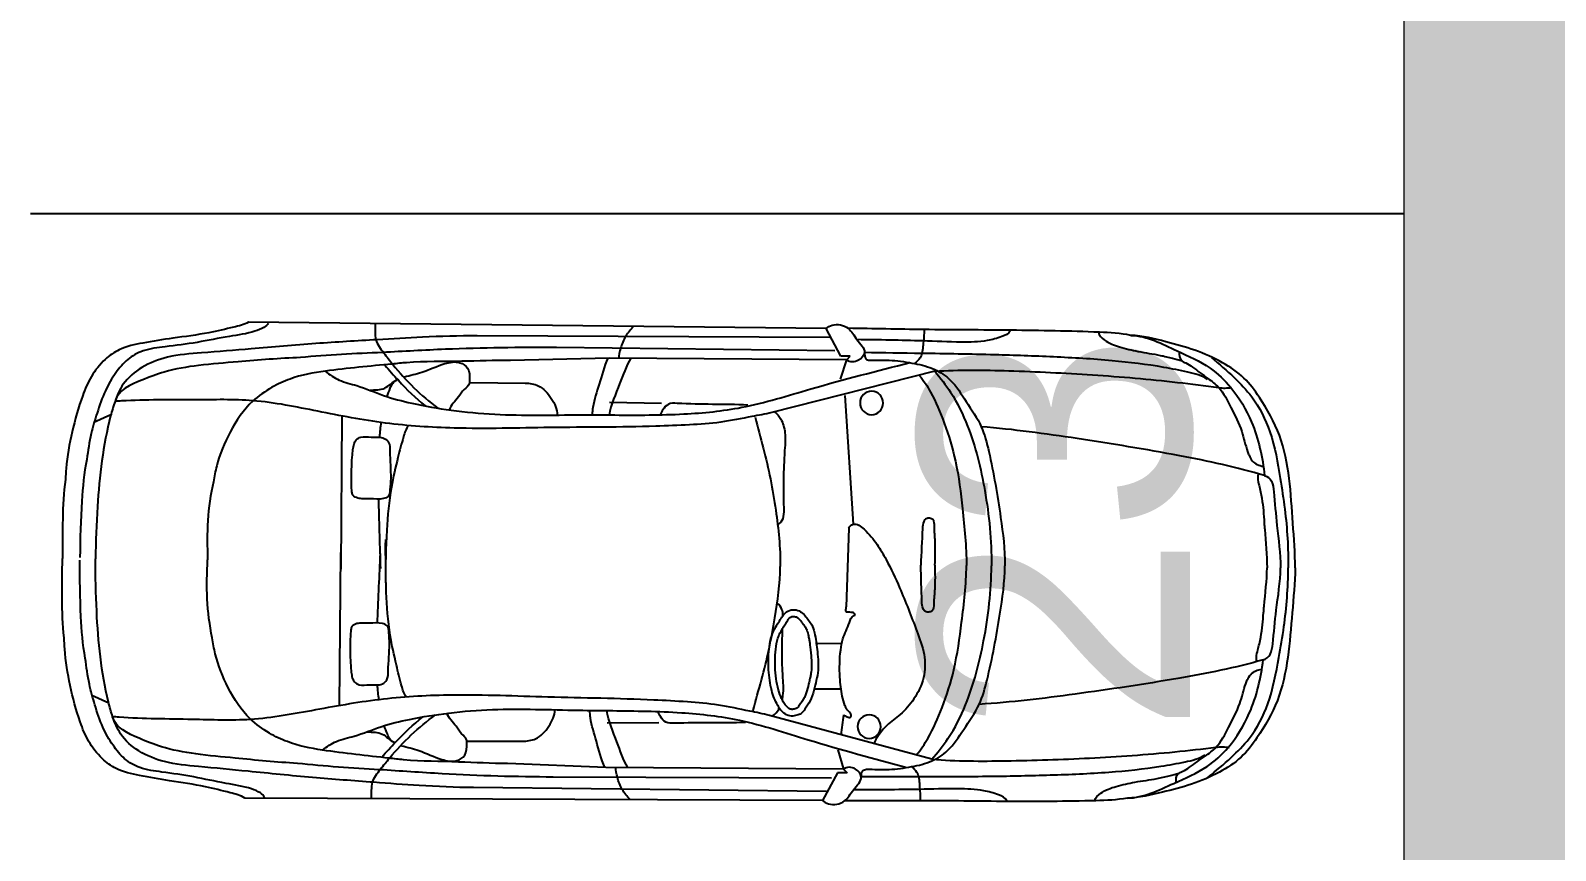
# Model space of a CAD drawing. Header units: millimetres. Extents: x 2508 to 2607, y 837 to 997.
# Drawn here: x 2524.62 to 2530.18, y 867.6 to 870.59 of the extents above; entities that cross this region are included whole.
import ezdxf

# ---------------------------------------------------------------- set-up
doc = ezdxf.new("R2010")
doc.units = ezdxf.units.MM
doc.linetypes.add('DASHED', pattern=[19.05, 12.7, -6.35])
doc.layers.add('PISO EST', color=250, linetype='Continuous', lineweight=0)
doc.styles.add('AMBIENTES', font='')
doc.styles.get('AMBIENTES').set_extended_font_data('Arial Black')

# ---------------------------------------------------------------- blocks, each defined once
blk = doc.blocks.new('AUDI_A4_P')
for p, q in [((-0.9039, 0.7586), (-0.8495, 0.8592)), ((-0.8495, 0.8592), (1.2533, 0.8665)), ((-0.8821, 0.7783), (0.1313, 0.7819)), ((-0.864, 0.8261), (0.4209, 0.8224)), ((-0.9255, 0.7452), (-0.9387, 0.7586)), ((-0.9387, 0.7586), (-0.9039, 0.7586)), ((-0.9255, 0.7452), (-0.0605, 0.7452)), ((-0.9039, 0.6747), (-0.9255, 0.7452)), ((-0.0605, 0.7452), (0.2978, 0.7341)), ((-1.2465, 0.7063), (-0.654, 0.5515)), ((-0.9198, 0.6157), (-0.9534, 0.1468)), ((0.4433, 0.6531), (0.2443, 0.6518)), ((-0.252, 0.5809), (-0.0633, 0.5835)), ((0.9108, 0.5278), (0.9108, -0.0304)), ((1.7514, 0.5246), (1.8134, 0.4971)), ((-0.9377, 0.1331), (-0.931, -0.1537)), ((0.9108, -0.5278), (0.9108, 0.0304)), ((-0.8237, -0.2885), (-0.9145, -0.2865)), ((-0.8177, -0.4527), (-0.9145, -0.4527)), ((1.7514, -0.5246), (1.8134, -0.4971)), ((-1.2465, -0.7063), (-0.654, -0.5515)), ((-0.252, -0.5809), (-0.0633, -0.5835)), ((0.4433, -0.6531), (0.2443, -0.6518)), ((-0.9039, -0.6747), (-0.9255, -0.7452)), ((-0.9255, -0.7452), (-0.9387, -0.7586)), ((-0.9387, -0.7586), (-0.9039, -0.7586)), ((-0.9255, -0.7452), (-0.0605, -0.7452)), ((-0.9039, -0.7586), (-0.8495, -0.8592)), ((-0.0605, -0.7452), (0.2978, -0.7341)), ((-0.8821, -0.7783), (0.1313, -0.7819)), ((-0.864, -0.8261), (0.4209, -0.8224)), ((-0.8495, -0.8592), (1.2533, -0.8665))]:
    blk.add_line(p, q)
for centre in [(-1.0174, 0.5892), (-1.0174, -0.5892)]:
    blk.add_ellipse(centre, major_axis=(0, 0.0429), ratio=0.983266, start_param=4.712389, end_param=10.995574)
for points, knots in [([(-2.5638, 0), (-2.5638, 0.0544), (-2.5483, 0.2153), (-2.5383, 0.4364), (-2.4431, 0.603), (-2.3747, 0.6956), (-2.2904, 0.7497), (-2.1939, 0.7929), (-2.0808, 0.8214), (-2.0025, 0.8415), (-1.9593, 0.8424)], [0, 0, 0, 0, 0.16039, 0.479033, 0.632967, 0.722015, 0.817474, 0.927562, 1.03733, 1.167094, 1.167094, 1.167094, 1.167094]), ([(-1.9593, 0.8424), (-2.0183, 0.8411), (-2.1153, 0.7912), (-2.2431, 0.7372), (-2.3384, 0.6479), (-2.4166, 0.5172), (-2.4421, 0.4019), (-2.4502, 0.3353)], [0, 0, 0, 0, 0.1772572, 0.3124951, 0.4151678, 0.5597243, 0.7575412, 0.7575412, 0.7575412, 0.7575412]), ([(-1.8411, 0.8532), (-1.843, 0.8416), (-1.8694, 0.8165), (-1.9208, 0.7984), (-1.9903, 0.782), (-2.0554, 0.7736), (-2.1086, 0.7613), (-2.1351, 0.7539), (-2.1469, 0.7508)], [0, 0, 0, 0, 0.034703, 0.0959761, 0.1659336, 0.2471559, 0.2929944, 0.3295918, 0.3295918, 0.3295918, 0.3295918]), ([(-1.9593, 0.8424), (-1.9217, 0.85), (-1.7753, 0.8558), (-1.5245, 0.8588), (-1.2194, 0.8565), (-1.0219, 0.8597), (-0.9301, 0.8603)], [0, 0, 0, 0, 0.114897, 0.437061, 0.754269, 1.029686, 1.029686, 1.029686, 1.029686]), ([(-1.5202, 0.8558), (-1.5153, 0.8445), (-1.4829, 0.8308), (-1.4252, 0.8142), (-1.3261, 0.8122), (-1.1692, 0.818), (-1.0421, 0.8191), (-0.9624, 0.8193)], [0, 0, 0, 0, 0.0364992, 0.0923739, 0.1867837, 0.3273982, 0.5667068, 0.5667068, 0.5667068, 0.5667068]), ([(-1.207, 0.8588), (-1.2068, 0.8394), (-1.2038, 0.8054), (-1.1999, 0.7571), (-1.1805, 0.7402), (-1.1729, 0.7338)], [0, 0, 0, 0, 1.462159, 2.651105, 3.386321, 3.386321, 3.386321, 3.386321]), ([(-0.8495, 0.8592), (-0.8561, 0.8642), (-0.8806, 0.8796), (-0.9352, 0.8679), (-0.9583, 0.8181), (-1.0022, 0.779), (-0.9697, 0.7369), (-0.936, 0.7349), (-0.9255, 0.7452)], [0, 0, 0, 0, 0.024864, 0.0846267, 0.1362471, 0.1900683, 0.2245199, 0.2681841, 0.2681841, 0.2681841, 0.2681841]), ([(-0.1491, 0.8616), (-0.1389, 0.8499), (-0.1166, 0.8254), (-0.1026, 0.7842), (-0.0957, 0.7556), (-0.0959, 0.7427)], [1.808086, 1.808086, 1.808086, 1.808086, 2.918874, 4.131288, 5.10151, 5.10151, 5.10151, 5.10151]), ([(0.7927, 0.866), (0.791, 0.8458), (0.797, 0.8049), (0.7602, 0.7581), (0.6915, 0.6709), (0.6232, 0.6028), (0.5613, 0.5588)], [0, 0, 0, 0, 0.0597371, 0.1139981, 0.1672498, 0.3938869, 0.3938869, 0.3938869, 0.3938869]), ([(1.1815, 0.8634), (1.1847, 0.8567), (1.2004, 0.8437), (1.2477, 0.8252), (1.3308, 0.8133), (1.439, 0.7898), (1.5441, 0.7753), (1.6319, 0.7649), (1.6948, 0.7298), (1.7382, 0.6763), (1.776, 0.6104), (1.8014, 0.5342), (1.8258, 0.451), (1.8341, 0.3935), (1.838, 0.3618)], [0, 0, 0, 0, 0.0219205, 0.0572122, 0.1522539, 0.2718866, 0.3894011, 0.4710097, 0.5346344, 0.5986698, 0.6733118, 0.758696, 0.8351341, 0.9293726, 0.9293726, 0.9293726, 0.9293726]), ([(1.2533, 0.8665), (1.2693, 0.8564), (1.3191, 0.8448), (1.4094, 0.8219), (1.5212, 0.8071), (1.6299, 0.7894), (1.7168, 0.771), (1.7801, 0.7247), (1.8262, 0.6669), (1.8636, 0.5753), (1.894, 0.4633), (1.9118, 0.3601), (1.9146, 0.3017), (1.9155, 0.2882)], [0, 0, 0, 0, 0.056668, 0.14946, 0.28161, 0.392935, 0.481686, 0.542967, 0.622845, 0.69797, 0.833643, 0.965665, 1.00577, 1.00577, 1.00577, 1.00577]), ([(-2.1371, 0.7834), (-2.1353, 0.7732), (-2.1369, 0.7516), (-2.164, 0.7432), (-2.1957, 0.7205), (-2.2358, 0.6912), (-2.2923, 0.6505), (-2.3268, 0.5785), (-2.3677, 0.5033), (-2.38, 0.4415), (-2.3938, 0.4062), (-2.4066, 0.3808), (-2.4305, 0.371), (-2.4453, 0.3695)], [0, 0, 0, 0, 0.0304541, 0.0502818, 0.0786089, 0.1479133, 0.1986294, 0.2831705, 0.3780326, 0.4523267, 0.4667809, 0.4902599, 0.5347198, 0.5347198, 0.5347198, 0.5347198]), ([(0.1313, 0.7819), (0.2661, 0.7819), (0.4773, 0.778), (0.7875, 0.7573), (0.9636, 0.7498), (1.0628, 0.7387)], [0, 0, 0, 0, 0.4042759, 0.6333827, 0.9326252, 0.9326252, 0.9326252, 0.9326252]), ([(0.4209, 0.8224), (0.4872, 0.8222), (0.6083, 0.8179), (0.8036, 0.8042), (1.0114, 0.7909), (1.2243, 0.7703), (1.4042, 0.7547), (1.54, 0.7434), (1.6397, 0.7047), (1.708, 0.6461), (1.7367, 0.5787), (1.7779, 0.4319), (1.798, 0.2378), (1.8037, 0.0635), (1.8037, 0)], [0, 0, 0, 0, 0.198873, 0.363323, 0.587433, 0.823543, 1.004622, 1.129816, 1.230113, 1.320655, 1.388577, 1.443334, 1.771447, 1.958652, 1.958652, 1.958652, 1.958652]), ([(-2.2532, 0.7639), (-2.2814, 0.7403), (-2.3337, 0.6965), (-2.4151, 0.6129), (-2.479, 0.4879), (-2.5039, 0.3456), (-2.5313, 0.181), (-2.5387, 0.0715), (-2.5387, 0)], [0, 0, 0, 0, 0.1095129, 0.2035347, 0.3452507, 0.5161382, 0.6275464, 0.8383798, 0.8383798, 0.8383798, 0.8383798]), ([(-2.2402, 0.6841), (-2.2191, 0.6985), (-2.1635, 0.7117), (-2.0478, 0.7335), (-1.8836, 0.7524), (-1.6785, 0.7623), (-1.447, 0.7688), (-1.2177, 0.7709), (-1.0592, 0.7714), (-0.9899, 0.7723)], [0, 0, 0, 0, 0.076148, 0.165903, 0.355672, 0.569871, 0.782325, 1.050047, 1.257936, 1.257936, 1.257936, 1.257936]), ([(-1.0087, 0.7444), (-1.0361, 0.7444), (-1.0913, 0.7471), (-1.1711, 0.7354), (-1.2454, 0.7176), (-1.3144, 0.6721), (-1.3625, 0.5933), (-1.421, 0.5123), (-1.459, 0.367), (-1.4878, 0.1989), (-1.5074, 0.059), (-1.5074, 0)], [0, 0, 0, 0, 0.082256, 0.165174, 0.241383, 0.30939, 0.405348, 0.511507, 0.603349, 0.843635, 1.017671, 1.017671, 1.017671, 1.017671]), ([(0.9721, 0.6897), (0.9562, 0.6775), (0.9206, 0.6527), (0.8443, 0.6376), (0.7596, 0.5997), (0.644, 0.5716), (0.5088, 0.5488), (0.3031, 0.5312), (0.0626, 0.5395), (-0.1671, 0.5374), (-0.3629, 0.5435), (-0.5625, 0.5648), (-0.8317, 0.6525), (-1.0359, 0.7056), (-1.1563, 0.7374)], [0, 0, 0, 0, 0.05975, 0.126928, 0.230034, 0.336675, 0.482225, 0.641324, 0.954906, 1.203173, 1.330375, 1.542773, 1.802261, 2.175545, 2.175545, 2.175545, 2.175545]), ([(-0.9899, 0.7723), (-0.991, 0.7646), (-0.9898, 0.7486), (-1.004, 0.7453), (-1.0087, 0.7444)], [0, 0, 0, 0, 0.02274132, 0.03717479, 0.03717479, 0.03717479, 0.03717479]), ([(-0.1398, 0.7453), (-0.1223, 0.7165), (-0.0996, 0.6455), (-0.0685, 0.5775), (-0.0623, 0.5379)], [0, 0, 0, 0, 0.1000351, 0.2184418, 0.2184418, 0.2184418, 0.2184418]), ([(-0.0561, 0.745), (-0.0428, 0.7143), (-0.0272, 0.6537), (-0.0042, 0.5851), (-0.0005, 0.5472), (0, 0.538)], [0, 0, 0, 0, 2.528586, 4.711885, 5.408215, 5.408215, 5.408215, 5.408215]), ([(0.2978, 0.7341), (0.3572, 0.7339), (0.4833, 0.7274), (0.6276, 0.7286), (0.7927, 0.7108), (0.9345, 0.6972), (1.0594, 0.676), (1.1002, 0.6599)], [0, 0, 0, 0, 0.1783018, 0.3787173, 0.431954, 0.6762374, 0.8077184, 0.8077184, 0.8077184, 0.8077184]), ([(0.6843, 0.6718), (0.663, 0.677), (0.6122, 0.6887), (0.5499, 0.7196), (0.4887, 0.732), (0.4465, 0.7054), (0.4465, 0.6719), (0.4464, 0.6425), (0.4699, 0.6267), (0.4888, 0.5918), (0.5151, 0.5701), (0.5201, 0.551)], [0, 0, 0, 0, 0.0655106, 0.1550445, 0.2094604, 0.2438604, 0.287164, 0.3001388, 0.3275984, 0.3616951, 0.4200969, 0.4200969, 0.4200969, 0.4200969]), ([(1.0628, 0.7387), (1.1386, 0.7357), (1.2624, 0.7234), (1.4276, 0.7099), (1.5478, 0.689), (1.6484, 0.6493), (1.7266, 0.6146), (1.7369, 0.5742)], [0, 0, 0, 0, 0.2277977, 0.3719478, 0.4996814, 0.5863441, 0.709615, 0.709615, 0.709615, 0.709615]), ([(-1.2465, 0.7063), (-1.336, 0.7127), (-1.5279, 0.7115), (-1.8226, 0.6992), (-2.0778, 0.68), (-2.2306, 0.6609), (-2.2806, 0.6551)], [0, 0, 0, 0, 0.269375, 0.574535, 0.885339, 1.036319, 1.036319, 1.036319, 1.036319]), ([(-1.2465, 0.7063), (-1.2672, 0.6821), (-1.3159, 0.621), (-1.3863, 0.4771), (-1.4396, 0.264), (-1.4583, 0.0915), (-1.4583, 0)], [0, 0, 0, 0, 0.0947759, 0.2311242, 0.4700259, 0.7400315, 0.7400315, 0.7400315, 0.7400315]), ([(-1.1911, 0.6897), (-1.2066, 0.6716), (-1.2422, 0.6167), (-1.2869, 0.5123), (-1.3311, 0.3708), (-1.3527, 0.196), (-1.367, 0.0691), (-1.367, 0)], [0, 0, 0, 0, 0.0708922, 0.1925846, 0.3348457, 0.5072814, 0.7109928, 0.7109928, 0.7109928, 0.7109928]), ([(0.7552, 0.7137), (0.7395, 0.6947), (0.693, 0.6434), (0.6428, 0.5939), (0.6076, 0.5661)], [0, 0, 0, 0, 1.868162, 5.271297, 5.271297, 5.271297, 5.271297]), ([(0.2443, 0.6518), (0.2281, 0.6517), (0.1881, 0.6463), (0.1468, 0.5992), (0.1262, 0.5577), (0.1267, 0.5363)], [0, 0, 0, 0, 0.0486628, 0.1144515, 0.1777721, 0.1777721, 0.1777721, 0.1777721]), ([(0.7116, 0.6594), (0.7237, 0.6549), (0.736, 0.6315), (0.7446, 0.6091), (0.7479, 0.5992)], [0, 0, 0, 0, 0.983949, 1.771691, 1.771691, 1.771691, 1.771691]), ([(0.8083, 0.6219), (0.7905, 0.6234), (0.7521, 0.6214), (0.7277, 0.6524), (0.7116, 0.6594)], [0, 0, 0, 0, 0.0535488, 0.1060573, 0.1060573, 0.1060573, 0.1060573]), ([(1.1002, 0.6599), (1.1232, 0.6526), (1.1709, 0.629), (1.2528, 0.5714), (1.3203, 0.4695), (1.3613, 0.3665), (1.3735, 0.3037), (1.3765, 0.2843)], [0, 0, 0, 0, 0.0720749, 0.1581284, 0.2958089, 0.4262456, 0.4842292, 0.4842292, 0.4842292, 0.4842292]), ([(-0.654, 0.5515), (-0.6303, 0.5453), (-0.5683, 0.5342), (-0.4694, 0.5124), (-0.352, 0.5037), (-0.1449, 0.4936), (0.1408, 0.4931), (0.4689, 0.4808), (0.7523, 0.4976), (0.9949, 0.5425), (1.2253, 0.5883), (1.465, 0.5795), (1.6324, 0.5819), (1.7289, 0.5745), (1.7369, 0.5742)], [0, 0, 0, 0, 0.073325, 0.188896, 0.303039, 0.425821, 0.811242, 1.159737, 1.41058, 1.660623, 1.899627, 2.11145, 2.377727, 2.401703, 2.401703, 2.401703, 2.401703]), ([(-0.5666, 0.5771), (-0.5241, 0.5811), (-0.4371, 0.5785), (-0.3441, 0.5811), (-0.2767, 0.5835), (-0.2582, 0.561), (-0.2507, 0.5465), (-0.248, 0.5402)], [0, 0, 0, 0, 3.267856, 6.568708, 7.399663, 8.099385, 8.621705, 8.621705, 8.621705, 8.621705]), ([(-2.4502, 0.3353), (-2.3486, 0.3652), (-2.1206, 0.4115), (-1.7759, 0.4653), (-1.5343, 0.4973), (-1.4175, 0.5052)], [0, 0, 0, 0, 0.317374, 0.69576, 1.04714, 1.04714, 1.04714, 1.04714]), ([(-0.6654, 0.5528), (-0.6749, 0.5472), (-0.6928, 0.5238), (-0.7075, 0.4718), (-0.6961, 0.3601), (-0.6996, 0.2589), (-0.7009, 0.1651), (-0.687, 0.1489), (-0.6793, 0.1423)], [0, 0, 0, 0, 0.842998, 2.122875, 3.997599, 9.174838, 10.012722, 10.751336, 10.751336, 10.751336, 10.751336]), ([(-0.5943, 0.5339), (-0.6034, 0.4964), (-0.6368, 0.3857), (-0.6729, 0.205), (-0.6896, 0.0597), (-0.6896, -0.0089)], [0, 0, 0, 0, 0.1139079, 0.3411539, 0.543502, 0.543502, 0.543502, 0.543502]), ([(0.6677, 0.4949), (0.677, 0.4828), (0.6893, 0.4424), (0.7081, 0.3673), (0.7341, 0.2545), (0.7467, 0.1012), (0.7474, -0.0151), (0.7478, -0.079)], [0, 0, 0, 0, 0.0451009, 0.1211996, 0.2308505, 0.385263, 0.5739042, 0.5739042, 0.5739042, 0.5739042]), ([(0.731, 0.3011), (0.731, 0.334), (0.7358, 0.3761), (0.7345, 0.4305), (0.7624, 0.4556), (0.8001, 0.4473), (0.8355, 0.4559), (0.8582, 0.4423), (0.8669, 0.4245), (0.8749, 0.3609), (0.8757, 0.301), (0.8709, 0.2388), (0.8551, 0.2286), (0.8321, 0.2252), (0.7988, 0.2275), (0.7673, 0.2233), (0.735, 0.2342), (0.7335, 0.2669), (0.731, 0.2875), (0.731, 0.3011)], [0, 0, 0, 0, 0.0969044, 0.1295913, 0.1506192, 0.1985921, 0.2360698, 0.2557908, 0.2719711, 0.2929882, 0.44406, 0.4519132, 0.4720918, 0.4918599, 0.5228758, 0.5707096, 0.5892096, 0.6145759, 0.654681, 0.654681, 0.654681, 0.654681]), ([(-2.4502, 0.3353), (-2.4606, 0.3336), (-2.4803, 0.3142), (-2.4874, 0.2488), (-2.4956, 0.144), (-2.5105, 0.0517), (-2.5105, 0)], [0, 0, 0, 0, 0.0314754, 0.0702057, 0.1915753, 0.3439346, 0.3439346, 0.3439346, 0.3439346]), ([(-2.4283, 0.3397), (-2.4247, 0.3384), (-2.4254, 0.32), (-2.4313, 0.295), (-2.4451, 0.2385), (-2.4483, 0.1855), (-2.4548, 0.1012), (-2.4615, 0.0467), (-2.4615, 0)], [0, 0, 0, 0, 0.0114788, 0.0403472, 0.0875838, 0.1755608, 0.1991501, 0.3369659, 0.3369659, 0.3369659, 0.3369659]), ([(1.838, 0.3618), (1.8481, 0.3119), (1.8577, 0.1924), (1.8602, 0.0731), (1.8602, 0.0046)], [0, 0, 0, 0, 0.1502861, 0.3522699, 0.3522699, 0.3522699, 0.3522699]), ([(1.3765, 0.2843), (1.3861, 0.2377), (1.4005, 0.143), (1.3966, 0.0476), (1.3959, 0)], [0, 0, 0, 0, 0.140379, 0.2808468, 0.2808468, 0.2808468, 0.2808468]), ([(0.7753, 0.2256), (0.7752, 0.2214), (0.7726, 0.1372), (0.7693, 0.0529), (0.7662, -0.0272)], [11.235438, 11.235438, 11.235438, 11.235438, 11.552536, 17.586883, 17.586883, 17.586883, 17.586883]), ([(-1.2526, 0), (-1.2526, 0.0291), (-1.2546, 0.0775), (-1.2488, 0.1288), (-1.2497, 0.166), (-1.2318, 0.1715), (-1.2182, 0.1708), (-1.207, 0.1551), (-1.2046, 0.0968), (-1.2023, 0.0443), (-1.2009, 0)], [0, 0, 0, 0, 0.0857277, 0.1381048, 0.1641986, 0.1769751, 0.1890325, 0.2028129, 0.2286049, 0.3592554, 0.3592554, 0.3592554, 0.3592554]), ([(-0.9377, 0.1331), (-0.9403, 0.1396), (-0.9607, 0.1561), (-1.0047, 0.1216), (-1.0408, 0.0785), (-1.0836, 0.0049), (-1.1333, -0.0991), (-1.1784, -0.2149), (-1.2202, -0.3221), (-1.2208, -0.4117), (-1.1835, -0.4865), (-1.1356, -0.5435), (-1.0838, -0.5787), (-1.0541, -0.616), (-1.039, -0.6407), (-1.0359, -0.6513)], [0, 0, 0, 0, 0.527288, 1.647451, 3.487558, 5.099073, 7.968657, 12.238313, 14.475187, 16.613757, 18.744202, 20.639343, 22.223389, 23.452731, 24.286529, 24.286529, 24.286529, 24.286529]), ([(0.6677, -0.4949), (0.677, -0.4828), (0.6893, -0.4424), (0.7081, -0.3673), (0.7341, -0.2545), (0.7467, -0.1012), (0.7474, 0.0151), (0.7478, 0.079)], [0, 0, 0, 0, 0.0451009, 0.1211996, 0.2308505, 0.385263, 0.5739042, 0.5739042, 0.5739042, 0.5739042]), ([(-2.5638, 0), (-2.5638, -0.0544), (-2.5483, -0.2153), (-2.5383, -0.4364), (-2.4431, -0.603), (-2.3747, -0.6956), (-2.2904, -0.7497), (-2.1939, -0.7929), (-2.0808, -0.8214), (-2.0025, -0.8415), (-1.9593, -0.8424)], [0, 0, 0, 0, 0.16039, 0.479033, 0.632967, 0.722015, 0.817474, 0.927562, 1.03733, 1.167094, 1.167094, 1.167094, 1.167094]), ([(-2.2532, -0.7639), (-2.2814, -0.7403), (-2.3337, -0.6965), (-2.4151, -0.6129), (-2.479, -0.4879), (-2.5039, -0.3456), (-2.5313, -0.181), (-2.5387, -0.0715), (-2.5387, 0)], [0, 0, 0, 0, 0.1095129, 0.2035347, 0.3452507, 0.5161382, 0.6275464, 0.8383798, 0.8383798, 0.8383798, 0.8383798]), ([(-2.4502, -0.3353), (-2.4606, -0.3336), (-2.4803, -0.3142), (-2.4874, -0.2488), (-2.4956, -0.144), (-2.5105, -0.0517), (-2.5105, 0)], [0, 0, 0, 0, 0.0314754, 0.0702057, 0.1915753, 0.3439346, 0.3439346, 0.3439346, 0.3439346]), ([(-2.4283, -0.3397), (-2.4247, -0.3384), (-2.4254, -0.32), (-2.4313, -0.295), (-2.4451, -0.2385), (-2.4483, -0.1855), (-2.4548, -0.1012), (-2.4615, -0.0467), (-2.4615, 0)], [0, 0, 0, 0, 0.0114788, 0.0403472, 0.0875838, 0.1755608, 0.1991501, 0.3369659, 0.3369659, 0.3369659, 0.3369659]), ([(-1.0087, -0.7444), (-1.0361, -0.7444), (-1.0913, -0.7471), (-1.1711, -0.7354), (-1.2454, -0.7176), (-1.3144, -0.6721), (-1.3625, -0.5933), (-1.421, -0.5123), (-1.459, -0.367), (-1.4878, -0.1989), (-1.5074, -0.059), (-1.5074, 0)], [0, 0, 0, 0, 0.082256, 0.165174, 0.241383, 0.30939, 0.405348, 0.511507, 0.603349, 0.843635, 1.017671, 1.017671, 1.017671, 1.017671]), ([(-1.2465, -0.7063), (-1.2672, -0.6821), (-1.3159, -0.621), (-1.3863, -0.4771), (-1.4396, -0.264), (-1.4583, -0.0915), (-1.4583, 0)], [0, 0, 0, 0, 0.0947759, 0.2311242, 0.4700259, 0.7400315, 0.7400315, 0.7400315, 0.7400315]), ([(-1.1911, -0.6897), (-1.2066, -0.6716), (-1.2422, -0.6167), (-1.2869, -0.5123), (-1.3311, -0.3708), (-1.3527, -0.196), (-1.367, -0.0691), (-1.367, 0)], [0, 0, 0, 0, 0.0708922, 0.1925846, 0.3348457, 0.5072814, 0.7109928, 0.7109928, 0.7109928, 0.7109928]), ([(-1.2526, 0), (-1.2526, -0.0291), (-1.2546, -0.0775), (-1.2488, -0.1288), (-1.2497, -0.166), (-1.2318, -0.1715), (-1.2182, -0.1708), (-1.207, -0.1551), (-1.2046, -0.0968), (-1.2023, -0.0443), (-1.2009, 0)], [0, 0, 0, 0, 0.0857277, 0.1381048, 0.1641986, 0.1769751, 0.1890325, 0.2028129, 0.2286049, 0.3592554, 0.3592554, 0.3592554, 0.3592554]), ([(0.4209, -0.8224), (0.4872, -0.8222), (0.6083, -0.8179), (0.8036, -0.8042), (1.0114, -0.7909), (1.2243, -0.7703), (1.4042, -0.7547), (1.54, -0.7434), (1.6397, -0.7047), (1.708, -0.6461), (1.7367, -0.5787), (1.7779, -0.4319), (1.798, -0.2378), (1.8037, -0.0635), (1.8037, 0)], [0, 0, 0, 0, 0.198873, 0.363323, 0.587433, 0.823543, 1.004622, 1.129816, 1.230113, 1.320655, 1.388577, 1.443334, 1.771447, 1.958652, 1.958652, 1.958652, 1.958652]), ([(0.7753, -0.2256), (0.7752, -0.2214), (0.7726, -0.1372), (0.7693, -0.0529), (0.7662, 0.0272)], [11.235438, 11.235438, 11.235438, 11.235438, 11.552536, 17.586883, 17.586883, 17.586883, 17.586883]), ([(1.3765, -0.2843), (1.3861, -0.2377), (1.4005, -0.143), (1.3966, -0.0476), (1.3959, 0)], [0, 0, 0, 0, 0.140379, 0.2808468, 0.2808468, 0.2808468, 0.2808468]), ([(-0.5943, -0.5339), (-0.6034, -0.4964), (-0.637, -0.3858), (-0.6709, -0.2107), (-0.6896, -0.0716), (-0.6896, -0.0089)], [0, 0, 0, 0, 0.1139079, 0.3411539, 0.5260188, 0.5260188, 0.5260188, 0.5260188]), ([(1.838, -0.3618), (1.8481, -0.3119), (1.8577, -0.1924), (1.8602, -0.0731), (1.8602, -0.0046)], [0, 0, 0, 0, 0.1502861, 0.3522699, 0.3522699, 0.3522699, 0.3522699]), ([(-0.9246, -0.5473), (-0.9285, -0.5498), (-0.9348, -0.555), (-0.9508, -0.5585), (-0.9518, -0.5492), (-0.9506, -0.543), (-0.9448, -0.5358), (-0.9348, -0.5277), (-0.9259, -0.5073), (-0.9148, -0.4685), (-0.9075, -0.4005), (-0.9077, -0.3303), (-0.9192, -0.2625), (-0.9408, -0.2221), (-0.9488, -0.1891), (-0.9654, -0.1821), (-0.9599, -0.1768), (-0.9536, -0.1736), (-0.945, -0.1745), (-0.9379, -0.1721), (-0.9257, -0.1747), (-0.9309, -0.16), (-0.931, -0.1537)], [0, 0, 0, 0, 0.0138597, 0.0278304, 0.0329137, 0.0379971, 0.0465756, 0.0592704, 0.0762214, 0.1105991, 0.1789801, 0.2766959, 0.3173629, 0.3800771, 0.4110544, 0.4160421, 0.4210284, 0.4277212, 0.4387433, 0.4448131, 0.4508005, 0.4694463, 0.4694463, 0.4694463, 0.4694463]), ([(-0.8237, -0.2885), (-0.8261, -0.3017), (-0.8143, -0.2291), (-0.7974, -0.2089), (-0.7717, -0.1732), (-0.7424, -0.1637), (-0.7108, -0.1695), (-0.6898, -0.2049), (-0.6593, -0.2508), (-0.6482, -0.3162), (-0.6487, -0.3891), (-0.6581, -0.4558), (-0.6789, -0.5106), (-0.7046, -0.5443), (-0.7325, -0.5553), (-0.753, -0.5507), (-0.7716, -0.5441), (-0.7859, -0.5231), (-0.8109, -0.4874), (-0.8259, -0.4076), (-0.8351, -0.3761), (-0.8214, -0.2758), (-0.8237, -0.2885)], [0, 0, 0, 0, 0.03969, 0.089634, 0.13125, 0.1542862, 0.1797268, 0.2207266, 0.2680991, 0.3447665, 0.4095645, 0.4843001, 0.541515, 0.5817687, 0.6060665, 0.6262474, 0.6436722, 0.6634686, 0.6988791, 0.7758465, 0.8696394, 0.907731, 0.907731, 0.907731, 0.907731]), ([(-0.7004, -0.1877), (-0.7003, -0.1799), (-0.6986, -0.1624), (-0.687, -0.1489), (-0.6793, -0.1423)], [9.436432, 9.436432, 9.436432, 9.436432, 10.012722, 10.751336, 10.751336, 10.751336, 10.751336]), ([(-0.799, -0.2864), (-0.7983, -0.2826), (-0.7974, -0.2779), (-0.7953, -0.2677), (-0.7941, -0.262), (-0.7905, -0.2468), (-0.7882, -0.2404), (-0.7841, -0.2313), (-0.7823, -0.2285), (-0.7781, -0.2228), (-0.7767, -0.2209), (-0.7708, -0.2131), (-0.7664, -0.2072), (-0.7596, -0.1996), (-0.7571, -0.1972), (-0.7527, -0.1939), (-0.751, -0.1929), (-0.747, -0.1912), (-0.745, -0.1907), (-0.7394, -0.1899), (-0.7355, -0.1902), (-0.7313, -0.1914), (-0.7303, -0.1919), (-0.7278, -0.1932), (-0.726, -0.1947), (-0.7215, -0.1997), (-0.7189, -0.2033), (-0.7135, -0.2117), (-0.7104, -0.2168), (-0.7045, -0.2261), (-0.7017, -0.2305), (-0.6956, -0.2408), (-0.6924, -0.2465), (-0.6871, -0.2577), (-0.6849, -0.2635), (-0.6811, -0.276), (-0.6795, -0.2826), (-0.6756, -0.3028), (-0.6741, -0.3173), (-0.6727, -0.346), (-0.6727, -0.3603), (-0.6749, -0.4034), (-0.6787, -0.4322), (-0.6895, -0.4694), (-0.6933, -0.4796), (-0.7004, -0.4946), (-0.7033, -0.5), (-0.7094, -0.5098), (-0.7126, -0.5142), (-0.7189, -0.5208), (-0.7218, -0.5232), (-0.7281, -0.5269), (-0.7313, -0.5281), (-0.735, -0.5287), (-0.736, -0.5288), (-0.7392, -0.5285), (-0.7413, -0.5281), (-0.746, -0.5269), (-0.7489, -0.5261), (-0.753, -0.5247), (-0.7544, -0.524), (-0.7556, -0.5233), (-0.7557, -0.5232), (-0.7566, -0.5224), (-0.7572, -0.5218), (-0.7591, -0.5194), (-0.7607, -0.5172), (-0.7642, -0.5121), (-0.7659, -0.5097), (-0.769, -0.5052), (-0.7704, -0.503), (-0.7747, -0.4965), (-0.7772, -0.4924), (-0.7815, -0.4841), (-0.7834, -0.4798), (-0.787, -0.4704), (-0.7886, -0.4653), (-0.7931, -0.4499), (-0.7955, -0.4391), (-0.799, -0.4229), (-0.8002, -0.417), (-0.8025, -0.4065), (-0.8034, -0.402), (-0.8057, -0.389), (-0.8066, -0.3808), (-0.8063, -0.3627), (-0.8061, -0.3569), (-0.8052, -0.3449), (-0.8047, -0.3391), (-0.8028, -0.3195), (-0.8007, -0.3028), (-0.7994, -0.2919), (-0.7993, -0.2904), (-0.7991, -0.2884), (-0.7991, -0.2879), (-0.799, -0.2869), (-0.799, -0.2867), (-0.799, -0.2864)], [0.497033, 0.497033, 0.497033, 0.497033, 0.723444, 0.723444, 0.974636, 0.974636, 1.50964, 1.50964, 2.044645, 2.044645, 2.271061, 2.271061, 2.862376, 2.862376, 3.217654, 3.217654, 3.537253, 3.537253, 3.856852, 3.856852, 4.368613, 4.368613, 4.584627, 4.584627, 4.99269, 4.99269, 5.400753, 5.400753, 5.808816, 5.808816, 6.216879, 6.216879, 6.778716, 6.778716, 7.350371, 7.350371, 7.922025, 7.922025, 9.065335, 9.065335, 10.208644, 10.208644, 12.495263, 12.495263, 13.409896, 13.409896, 13.929088, 13.929088, 14.44828, 14.44828, 14.909885, 14.909885, 15.371489, 15.371489, 15.62524, 15.62524, 15.87899, 15.87899, 16.120875, 16.120875, 16.36276, 16.36276, 16.51635, 16.51635, 16.669941, 16.669941, 16.921521, 16.921521, 17.136676, 17.136676, 17.351831, 17.351831, 17.782142, 17.782142, 18.204974, 18.204974, 18.627807, 18.627807, 19.473473, 19.473473, 19.978923, 19.978923, 20.484372, 20.484372, 21.475119, 21.475119, 21.859144, 21.859144, 22.162884, 22.162884, 22.770362, 22.770362, 22.900493, 22.900493, 22.951221, 22.951221, 22.964298, 22.964298, 22.964298, 22.964298]), ([(-0.7002, -0.494), (-0.7013, -0.4892), (-0.7063, -0.4597), (-0.6973, -0.3718), (-0.6986, -0.292), (-0.6997, -0.2339)], [1.749253, 1.749253, 1.749253, 1.749253, 2.122875, 3.997599, 8.307432, 8.307432, 8.307432, 8.307432]), ([(0.731, -0.3011), (0.731, -0.334), (0.7358, -0.3761), (0.7345, -0.4305), (0.7624, -0.4556), (0.8001, -0.4473), (0.8355, -0.4559), (0.8582, -0.4423), (0.8669, -0.4245), (0.8749, -0.3609), (0.8757, -0.301), (0.8709, -0.2388), (0.8551, -0.2286), (0.8321, -0.2252), (0.7988, -0.2275), (0.7673, -0.2233), (0.735, -0.2342), (0.7335, -0.2669), (0.731, -0.2875), (0.731, -0.3011)], [0, 0, 0, 0, 0.0969044, 0.1295913, 0.1506192, 0.1985921, 0.2360698, 0.2557908, 0.2719711, 0.2929882, 0.44406, 0.4519132, 0.4720918, 0.4918599, 0.5228758, 0.5707096, 0.5892096, 0.6145759, 0.654681, 0.654681, 0.654681, 0.654681]), ([(1.1002, -0.6599), (1.1232, -0.6526), (1.1709, -0.629), (1.2528, -0.5714), (1.3203, -0.4695), (1.3613, -0.3665), (1.3735, -0.3037), (1.3765, -0.2843)], [0, 0, 0, 0, 0.0720749, 0.1581284, 0.2958089, 0.4262456, 0.4842292, 0.4842292, 0.4842292, 0.4842292]), ([(1.2533, -0.8665), (1.2693, -0.8564), (1.3191, -0.8448), (1.4094, -0.8219), (1.5212, -0.8071), (1.6299, -0.7894), (1.7168, -0.771), (1.7801, -0.7247), (1.8262, -0.6669), (1.8636, -0.5753), (1.894, -0.4633), (1.9118, -0.3601), (1.9146, -0.3017), (1.9155, -0.2882)], [0, 0, 0, 0, 0.056668, 0.14946, 0.28161, 0.392935, 0.481686, 0.542967, 0.622845, 0.69797, 0.833643, 0.965665, 1.00577, 1.00577, 1.00577, 1.00577]), ([(-1.9593, -0.8424), (-2.0183, -0.8411), (-2.1153, -0.7912), (-2.2431, -0.7372), (-2.3384, -0.6479), (-2.4166, -0.5172), (-2.4421, -0.4019), (-2.4502, -0.3353)], [0, 0, 0, 0, 0.1772572, 0.3124951, 0.4151678, 0.5597243, 0.7575412, 0.7575412, 0.7575412, 0.7575412]), ([(-2.4502, -0.3353), (-2.3486, -0.3652), (-2.1206, -0.4115), (-1.7759, -0.4653), (-1.5343, -0.4973), (-1.4175, -0.5052)], [0, 0, 0, 0, 0.317374, 0.69576, 1.04714, 1.04714, 1.04714, 1.04714]), ([(-2.1371, -0.7834), (-2.1353, -0.7732), (-2.1369, -0.7516), (-2.164, -0.7432), (-2.1957, -0.7205), (-2.2358, -0.6912), (-2.2923, -0.6505), (-2.3268, -0.5785), (-2.3677, -0.5033), (-2.38, -0.4415), (-2.3938, -0.4062), (-2.4066, -0.3808), (-2.4305, -0.371), (-2.4453, -0.3695)], [0, 0, 0, 0, 0.0304541, 0.0502818, 0.0786089, 0.1479133, 0.1986294, 0.2831705, 0.3780326, 0.4523267, 0.4667809, 0.4902599, 0.5347198, 0.5347198, 0.5347198, 0.5347198]), ([(1.1815, -0.8634), (1.1847, -0.8567), (1.2004, -0.8437), (1.2477, -0.8252), (1.3308, -0.8133), (1.439, -0.7898), (1.5441, -0.7753), (1.6319, -0.7649), (1.6948, -0.7298), (1.7382, -0.6763), (1.776, -0.6104), (1.8014, -0.5342), (1.8258, -0.451), (1.8341, -0.3935), (1.838, -0.3618)], [0, 0, 0, 0, 0.0219205, 0.0572122, 0.1522539, 0.2718866, 0.3894011, 0.4710097, 0.5346344, 0.5986698, 0.6733118, 0.758696, 0.8351341, 0.9293726, 0.9293726, 0.9293726, 0.9293726]), ([(-0.654, -0.5515), (-0.6303, -0.5453), (-0.5683, -0.5342), (-0.4694, -0.5124), (-0.352, -0.5037), (-0.1449, -0.4936), (0.1408, -0.4931), (0.4689, -0.4808), (0.7523, -0.4976), (0.9949, -0.5425), (1.2253, -0.5883), (1.465, -0.5795), (1.6324, -0.5819), (1.7289, -0.5745), (1.7369, -0.5742)], [0, 0, 0, 0, 0.073325, 0.188896, 0.303039, 0.425821, 0.811242, 1.159737, 1.41058, 1.660623, 1.899627, 2.11145, 2.377727, 2.401703, 2.401703, 2.401703, 2.401703]), ([(0.9721, -0.6897), (0.9562, -0.6775), (0.9206, -0.6527), (0.8443, -0.6376), (0.7596, -0.5997), (0.644, -0.5716), (0.5088, -0.5488), (0.3031, -0.5312), (0.0626, -0.5395), (-0.1671, -0.5374), (-0.3629, -0.5435), (-0.5625, -0.5648), (-0.8317, -0.6525), (-1.0359, -0.7056), (-1.1563, -0.7374)], [0, 0, 0, 0, 0.05975, 0.126928, 0.230034, 0.336675, 0.482225, 0.641324, 0.954906, 1.203173, 1.330375, 1.542773, 1.802261, 2.175545, 2.175545, 2.175545, 2.175545]), ([(-0.6654, -0.5528), (-0.6749, -0.5472), (-0.683, -0.5366), (-0.6891, -0.5251), (-0.6898, -0.5237)], [0, 0, 0, 0, 0.8429982, 0.9626806, 0.9626806, 0.9626806, 0.9626806]), ([(-0.5666, -0.5771), (-0.5241, -0.5811), (-0.4371, -0.5785), (-0.3441, -0.5811), (-0.2767, -0.5835), (-0.2582, -0.561), (-0.2507, -0.5465), (-0.248, -0.5402)], [0, 0, 0, 0, 3.267856, 6.568708, 7.399663, 8.099385, 8.621705, 8.621705, 8.621705, 8.621705]), ([(-0.1398, -0.7453), (-0.1223, -0.7165), (-0.0996, -0.6455), (-0.0685, -0.5775), (-0.0623, -0.5379)], [0, 0, 0, 0, 0.1000351, 0.2184418, 0.2184418, 0.2184418, 0.2184418]), ([(-0.0561, -0.745), (-0.0428, -0.7143), (-0.0272, -0.6537), (-0.0042, -0.5851), (-0.0005, -0.5472), (0, -0.538)], [0, 0, 0, 0, 2.528586, 4.711885, 5.408215, 5.408215, 5.408215, 5.408215]), ([(0.2443, -0.6518), (0.2281, -0.6517), (0.1881, -0.6463), (0.1468, -0.5992), (0.1262, -0.5577), (0.1267, -0.5363)], [0, 0, 0, 0, 0.0486628, 0.1144515, 0.1777721, 0.1777721, 0.1777721, 0.1777721]), ([(0.6843, -0.6718), (0.663, -0.677), (0.6122, -0.6887), (0.5499, -0.7196), (0.4887, -0.732), (0.4465, -0.7054), (0.4465, -0.6719), (0.4464, -0.6425), (0.4699, -0.6267), (0.4888, -0.5918), (0.5151, -0.5701), (0.5201, -0.551)], [0, 0, 0, 0, 0.0655106, 0.1550445, 0.2094604, 0.2438604, 0.287164, 0.3001388, 0.3275984, 0.3616951, 0.4200969, 0.4200969, 0.4200969, 0.4200969]), ([(0.7927, -0.866), (0.791, -0.8458), (0.797, -0.8049), (0.7602, -0.7581), (0.6915, -0.6709), (0.6232, -0.6028), (0.5613, -0.5588)], [0, 0, 0, 0, 0.0597371, 0.1139981, 0.1672498, 0.3938869, 0.3938869, 0.3938869, 0.3938869]), ([(0.7552, -0.7137), (0.7395, -0.6947), (0.693, -0.6434), (0.6428, -0.5939), (0.6076, -0.5661)], [0, 0, 0, 0, 1.868162, 5.271297, 5.271297, 5.271297, 5.271297]), ([(0.7116, -0.6594), (0.7237, -0.6549), (0.736, -0.6315), (0.7446, -0.6091), (0.7479, -0.5992)], [0, 0, 0, 0, 0.983949, 1.771691, 1.771691, 1.771691, 1.771691]), ([(1.0628, -0.7387), (1.1386, -0.7357), (1.2624, -0.7234), (1.4276, -0.7099), (1.5478, -0.689), (1.6484, -0.6493), (1.7266, -0.6146), (1.7369, -0.5742)], [0, 0, 0, 0, 0.2277977, 0.3719478, 0.4996814, 0.5863441, 0.709615, 0.709615, 0.709615, 0.709615]), ([(-1.2465, -0.7063), (-1.336, -0.7127), (-1.5279, -0.7115), (-1.8226, -0.6992), (-2.0778, -0.68), (-2.2306, -0.6609), (-2.2806, -0.6551)], [0, 0, 0, 0, 0.269375, 0.574535, 0.885339, 1.036319, 1.036319, 1.036319, 1.036319]), ([(0.2978, -0.7341), (0.3572, -0.7339), (0.4833, -0.7274), (0.6276, -0.7286), (0.7927, -0.7108), (0.9345, -0.6972), (1.0594, -0.676), (1.1002, -0.6599)], [0, 0, 0, 0, 0.1783018, 0.3787173, 0.431954, 0.6762374, 0.8077184, 0.8077184, 0.8077184, 0.8077184]), ([(0.8083, -0.6219), (0.7905, -0.6234), (0.7521, -0.6214), (0.7277, -0.6524), (0.7116, -0.6594)], [0, 0, 0, 0, 0.0535488, 0.1060573, 0.1060573, 0.1060573, 0.1060573]), ([(-2.2402, -0.6841), (-2.2191, -0.6985), (-2.1635, -0.7117), (-2.0478, -0.7335), (-1.8836, -0.7524), (-1.6785, -0.7623), (-1.447, -0.7688), (-1.2177, -0.7709), (-1.0592, -0.7714), (-0.9899, -0.7723)], [0, 0, 0, 0, 0.076148, 0.165903, 0.355672, 0.569871, 0.782325, 1.050047, 1.257936, 1.257936, 1.257936, 1.257936]), ([(-1.8411, -0.8532), (-1.843, -0.8416), (-1.8694, -0.8165), (-1.9208, -0.7984), (-1.9903, -0.782), (-2.0554, -0.7736), (-2.1086, -0.7613), (-2.1351, -0.7539), (-2.1469, -0.7508)], [0, 0, 0, 0, 0.034703, 0.0959761, 0.1659336, 0.2471559, 0.2929944, 0.3295918, 0.3295918, 0.3295918, 0.3295918]), ([(-1.207, -0.8588), (-1.2068, -0.8394), (-1.2038, -0.8054), (-1.1999, -0.7571), (-1.1805, -0.7402), (-1.1729, -0.7338)], [0, 0, 0, 0, 1.462159, 2.651105, 3.386321, 3.386321, 3.386321, 3.386321]), ([(-0.9899, -0.7723), (-0.991, -0.7646), (-0.9898, -0.7486), (-1.004, -0.7453), (-1.0087, -0.7444)], [0, 0, 0, 0, 0.02274132, 0.03717479, 0.03717479, 0.03717479, 0.03717479]), ([(-0.8495, -0.8592), (-0.8561, -0.8642), (-0.8806, -0.8796), (-0.9352, -0.8679), (-0.9583, -0.8181), (-1.0022, -0.779), (-0.9697, -0.7369), (-0.936, -0.7349), (-0.9255, -0.7452)], [0, 0, 0, 0, 0.024864, 0.0846267, 0.1362471, 0.1900683, 0.2245199, 0.2681841, 0.2681841, 0.2681841, 0.2681841]), ([(-0.1491, -0.8616), (-0.1389, -0.8499), (-0.1166, -0.8254), (-0.1026, -0.7842), (-0.0957, -0.7556), (-0.0959, -0.7427)], [1.808086, 1.808086, 1.808086, 1.808086, 2.918874, 4.131288, 5.10151, 5.10151, 5.10151, 5.10151]), ([(0.1313, -0.7819), (0.2661, -0.7819), (0.4773, -0.778), (0.7875, -0.7573), (0.9636, -0.7498), (1.0628, -0.7387)], [0, 0, 0, 0, 0.4042759, 0.6333827, 0.9326252, 0.9326252, 0.9326252, 0.9326252]), ([(-1.5202, -0.8558), (-1.5153, -0.8445), (-1.4829, -0.8308), (-1.4252, -0.8142), (-1.3261, -0.8122), (-1.1692, -0.818), (-1.0421, -0.8191), (-0.9624, -0.8193)], [0, 0, 0, 0, 0.0364992, 0.0923739, 0.1867837, 0.3273982, 0.5667068, 0.5667068, 0.5667068, 0.5667068]), ([(-1.9593, -0.8424), (-1.9217, -0.85), (-1.7753, -0.8558), (-1.5245, -0.8588), (-1.2194, -0.8565), (-1.0219, -0.8597), (-0.9301, -0.8603)], [0, 0, 0, 0, 0.114897, 0.437061, 0.754269, 1.029686, 1.029686, 1.029686, 1.029686])]:
    blk.add_open_spline(points, degree=3, knots=knots)
for points in [[(-2.2806, 0.6551), (-2.296, 0.6512), (-2.3125, 0.6541), (-2.3284, 0.6551)], [(0.768, 0.5048), (0.7704, 0.487), (0.7721, 0.4691), (0.7734, 0.4511)], [(1.9155, 0.2882), (1.9272, 0.1928), (1.9241, 0.0961), (1.9241, 0)], [(1.9155, -0.2882), (1.9272, -0.1928), (1.9241, -0.0961), (1.9241, 0)], [(0.768, -0.5048), (0.7704, -0.487), (0.7721, -0.4691), (0.7734, -0.4511)], [(-0.9176, -0.6203), (-0.9161, -0.5959), (-0.9239, -0.5717), (-0.9246, -0.5473)], [(-2.2806, -0.6551), (-2.296, -0.6512), (-2.3125, -0.6541), (-2.3284, -0.6551)]]:
    blk.add_open_spline(points, degree=3)

msp = doc.modelspace()

# ---------------------------------------------------------------- hatches: boundary and pattern name
at = {"layer": 'PISO EST', "lineweight": 0}
h = msp.add_hatch(dxfattribs=at)
h.set_pattern_fill('AR-HBONE', color=256, scale=0.0009, style=0)
h.set_pattern_definition([(45, (-142.90731, -102.22134), (1e-17, 0.129315688), [0.27432, -0.09144]), (135, (-142.842655, -102.15668), (1e-17, 0.129315688), [0.27432, -0.09144])])
h.paths.add_polyline_path([(2524.6239, 863.4185), (2524.6239, 865.9185), (2529.6239, 865.9185), (2529.6239, 874.9185), (2530.6239, 874.9185), (2530.6239, 865.9185), (2535.6239, 865.9185), (2535.6239, 863.4185), (2530.6239, 863.4185), (2530.6239, 854.4185), (2529.6239, 854.4185), (2529.6239, 863.4185)])

# ---------------------------------------------------------------- linework, layer by layer
at = {"color": 251, "linetype": 'DASHED', "ltscale": 0.7}
msp.add_line((2529.6239, 869.9185), (2524.6239, 869.9185), dxfattribs=at)
msp.add_line((2529.6239, 869.9185), (2524.6239, 869.9185), dxfattribs=at)
msp.add_line((2529.6239, 869.9185), (2524.6239, 869.9185), dxfattribs=at)
msp.add_line((2529.6239, 869.9185), (2524.6239, 869.9185), dxfattribs=at)
at = {"layer": 'PISO EST', "color": 196, "lineweight": 0}
msp.add_line((2529.6239, 874.9185), (2529.6239, 867.4173), dxfattribs=at)

# ---------------------------------------------------------------- block references
at = {"color": 1, "lineweight": -3, "xscale": -1, "rotation": 359.5666749947599}
msp.add_blockref('AUDI_A4_P', (2526.6641, 868.649), dxfattribs=at)

# ---------------------------------------------------------------- texts
at = {"insert": (2527.8572, 868.7555), "char_height": 1.975813, "width": 2.151279, "attachment_point": 2, "rotation": 90, "style": 'AMBIENTES'}
msp.add_mtext('{\\fBerlin Sans FB|b0|i0|c0|p34;\\H0.5x;23}', dxfattribs=at)

doc.saveas('drawing.dxf')
